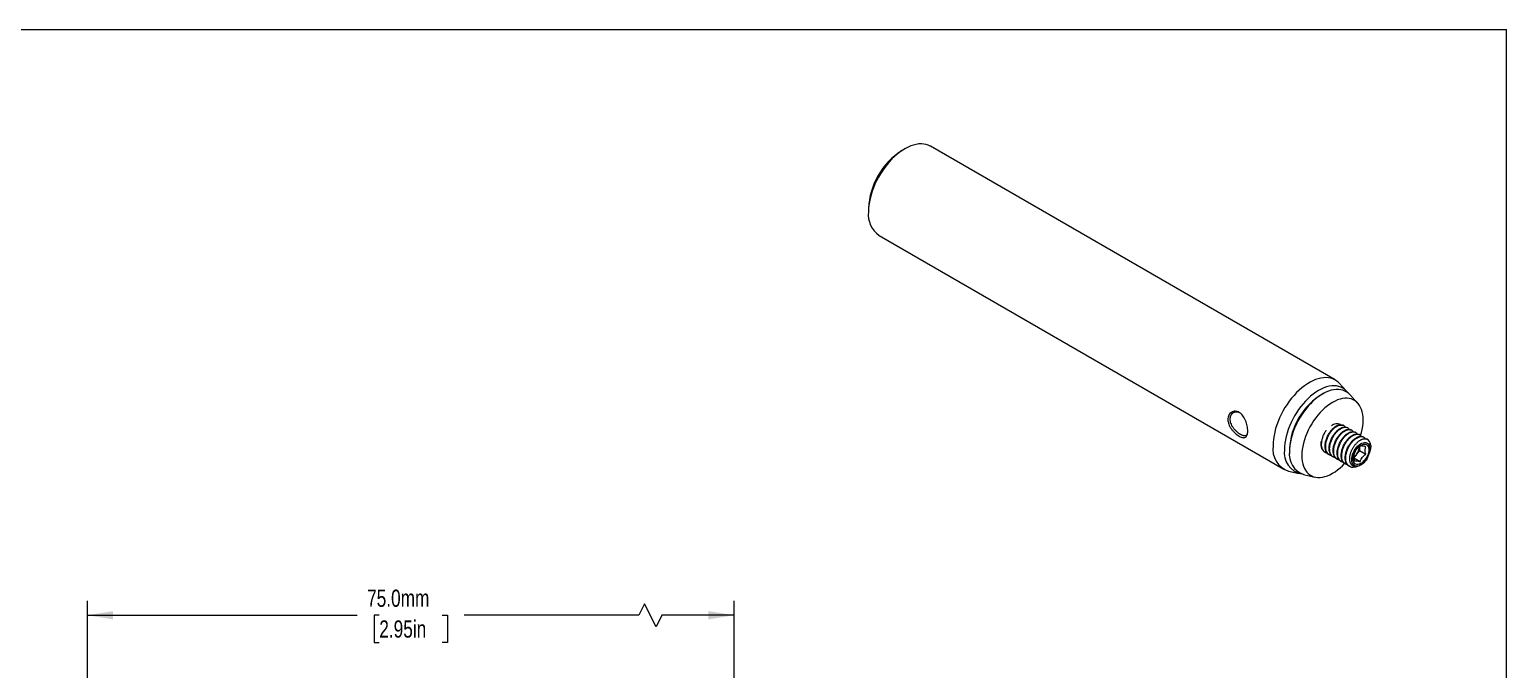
# Model space of a CAD drawing. Header units: millimetres. Extents: x 2 to 278, y 1 to 215.
# Drawn here: x 96.1 to 278, y 135.9 to 214.6 of the extents above; entities that cross this region are included whole.
import ezdxf

# ---------------------------------------------------------------- set-up
doc = ezdxf.new("R2010")
doc.units = ezdxf.units.MM
doc.styles.add('SLDTEXTSTYLE0', font='TXT', dxfattribs={"width": 0.75})
doc.dimstyles.new('SLDDIMSTYLE1', dxfattribs={"dimtxt": 2.116667, "dimasz": 3.175, "dimexe": 0, "dimexo": 0.0625, "dimgap": 0.529167, "dimtad": 0, "dimtih": 1, "dimtoh": 1, "dimdec": 1, "dimlfac": 0.5, "dimrnd": 1e-09, "dimzin": 4, "dimdsep": 46, "dimtxsty": 'SLDTEXTSTYLE0', "dimsah": 1, "dimcen": 0.09, "dimadec": 0, "dimazin": 1, "dimtfac": 1, "dimtdec": 1, "dimtofl": 0, "dimtmove": 0, "dimatfit": 3, "dimfxl": 1, "dimfrac": 2, "dimtolj": 1, "dimtzin": 12, "dimarcsym": 0})

# ---------------------------------------------------------------- blocks, each defined once
blk = doc.blocks.new('_D_2')
at = {"color": 7, "linetype": 'Continuous', "lineweight": 0}
for p, q in [((103.19, 120.79), (103.19, 144.31)), ((171.83, 143.95), (171.13, 142.54)), ((173.24, 141.12), (171.83, 143.95)), ((182.87, 119.82), (182.87, 144.31)), ((103.19, 142.54), (136.44, 142.54)), ((139.15, 142.54), (138.51, 142.54)), ((138.51, 142.54), (138.51, 139.17)), ((146.91, 142.54), (147.55, 142.54)), ((147.55, 142.54), (147.55, 139.17)), ((171.13, 142.54), (149.62, 142.54)), ((173.95, 142.54), (173.24, 141.12)), ((182.87, 142.54), (173.95, 142.54)), ((138.51, 139.17), (139.15, 139.17)), ((147.55, 139.17), (146.91, 139.17))]:
    blk.add_line(p, q, dxfattribs=at)
at = {"color": 7, "linetype": 'Continuous', "lineweight": 18}
for points in [[(103.19, 142.54), (106.36, 142.03), (106.36, 143.04)], [(182.87, 142.54), (179.7, 143.04), (179.7, 142.03)]]:
    blk.add_solid(points, dxfattribs=at)
at = {"color": 7, "linetype": 'Continuous', "lineweight": 18, "char_height": 2.117, "attachment_point": 1, "style": 'SLDTEXTSTYLE0'}
for s, insert in [('75.0mm', (137.65, 145.69)), ('2.95in', (139.15, 141.9))]:
    blk.add_mtext(s, dxfattribs=dict(at, insert=insert))

msp = doc.modelspace()

# ---------------------------------------------------------------- linework, layer by layer
at = {"color": 7, "linetype": 'Continuous', "lineweight": 18}
for p, q in [((1.58, 214.65), (277.99, 214.65)), ((277.99, 0.9), (277.99, 214.65)), ((256.89, 171.5), (207.05, 200.27)), ((203.88, 199.96), (203.52, 199.75)), ((199.4, 192.61), (199.4, 192.2)), ((200.71, 189.3), (250.55, 160.52)), ((258.3, 170.13), (257.39, 171.1)), ((255.61, 169.92), (255.39, 169.81)), ((259.66, 168.66), (258.69, 169.7)), ((257.95, 165.88), (257.88, 165.92)), ((258.44, 165.6), (258.38, 165.63)), ((258.94, 165.31), (258.87, 165.35)), ((259.43, 165.02), (259.37, 165.06)), ((259.93, 164.74), (259.86, 164.77)), ((260.42, 164.45), (260.36, 164.49)), ((260.75, 164.25), (260.85, 164.19)), ((260.86, 164.2), (260.85, 164.2)), ((251.26, 162.94), (251.27, 162.66)), ((251.27, 162.66), (251.28, 162.42)), ((255.64, 162.6), (255.7, 162.56)), ((256.13, 162.31), (256.19, 162.27)), ((256.63, 162.02), (256.69, 161.99)), ((259.53, 162.36), (259.18, 161.92)), ((259.18, 161.92), (259.95, 161.47)), ((259.88, 162.8), (259.53, 162.36)), ((259.88, 163.3), (259.88, 163.27)), ((259.88, 163.27), (259.88, 162.8)), ((259.88, 162.8), (260.66, 162.35)), ((251.16, 160.29), (252.45, 159.99)), ((257.12, 161.74), (257.18, 161.7)), ((257.62, 161.45), (257.68, 161.42)), ((258.11, 161.17), (258.17, 161.13)), ((258.61, 160.88), (258.67, 160.85)), ((253.01, 159.86), (254.39, 159.54))]:
    msp.add_line(p, q, dxfattribs=at)
at = {"color": 7, "linetype": 'Continuous', "lineweight": 18, "flags": 128}
for points in [[(207.05, 200.27), (207.02, 200.29), (206.77, 200.41), (206.5, 200.49), (206.22, 200.55), (205.92, 200.57), (205.62, 200.56), (205.3, 200.51), (204.97, 200.43), (204.64, 200.32), (204.3, 200.18), (203.97, 200.01), (203.63, 199.8), (203.29, 199.57), (202.96, 199.31), (202.63, 199.03), (202.3, 198.72), (201.99, 198.38), (201.69, 198.03), (201.4, 197.66), (201.13, 197.27), (200.87, 196.87), (200.62, 196.46), (200.4, 196.03), (200.2, 195.6), (200.01, 195.17), (199.85, 194.73), (199.72, 194.29), (199.6, 193.86), (199.52, 193.43), (199.45, 193.01), (199.41, 192.6), (199.4, 192.2)], [(257.39, 171.1), (257.31, 171.19), (257.09, 171.37), (256.86, 171.52), (256.61, 171.64), (256.34, 171.72), (256.06, 171.78), (255.76, 171.8), (255.46, 171.78), (255.14, 171.74), (254.81, 171.66), (254.48, 171.55), (254.15, 171.41), (253.81, 171.23), (253.47, 171.03), (253.13, 170.8), (252.8, 170.54), (252.47, 170.25), (252.14, 169.94), (251.83, 169.61), (251.53, 169.26), (251.24, 168.89), (250.97, 168.5), (250.71, 168.1), (250.46, 167.68), (250.24, 167.26), (250.04, 166.83), (249.86, 166.39), (249.69, 165.96), (249.56, 165.52), (249.44, 165.09), (249.36, 164.66), (249.29, 164.23), (249.25, 163.82), (249.24, 163.42)], [(258.48, 169.89), (258.44, 169.96), (258.25, 170.17), (258.05, 170.35), (257.82, 170.5), (257.58, 170.62), (257.32, 170.71), (257.05, 170.76), (256.76, 170.78), (256.46, 170.77), (256.15, 170.72), (255.83, 170.64), (255.51, 170.53), (255.18, 170.39), (254.85, 170.21), (254.52, 170.01), (254.2, 169.77), (253.87, 169.51), (253.55, 169.22), (253.25, 168.91), (252.95, 168.58), (252.66, 168.23), (252.38, 167.86), (252.12, 167.47), (251.88, 167.07), (251.66, 166.66), (251.45, 166.25), (251.27, 165.83), (251.11, 165.4), (250.97, 164.97), (250.86, 164.55), (250.77, 164.13), (250.7, 163.72), (250.66, 163.32), (250.65, 162.93)], [(258.69, 169.7), (258.53, 169.86), (258.32, 170.02), (258.09, 170.14), (257.84, 170.24), (257.57, 170.3), (257.3, 170.33), (257, 170.33), (256.7, 170.3), (256.39, 170.23), (256.08, 170.13), (255.75, 169.99), (255.43, 169.83), (255.11, 169.63), (254.78, 169.41), (254.46, 169.16), (254.15, 168.88), (253.85, 168.58), (253.55, 168.26), (253.26, 167.91), (252.99, 167.55), (252.73, 167.18), (252.49, 166.79), (252.27, 166.39), (252.07, 165.98), (251.89, 165.56), (251.73, 165.14), (251.59, 164.72), (251.48, 164.31), (251.39, 163.9), (251.32, 163.49), (251.28, 163.1), (251.27, 162.72)], [(260.03, 164.65), (260.14, 165.02), (260.22, 165.42), (260.29, 165.81), (260.33, 166.19), (260.34, 166.56), (260.33, 166.91), (260.29, 167.24), (260.22, 167.56), (260.14, 167.85), (260.02, 168.13), (259.88, 168.37), (259.72, 168.59), (259.54, 168.78), (259.34, 168.94), (259.12, 169.06), (258.88, 169.16), (258.63, 169.22), (258.36, 169.25), (258.08, 169.25), (257.79, 169.21), (257.49, 169.14), (257.18, 169.04), (256.87, 168.9), (256.56, 168.74), (256.25, 168.54), (255.94, 168.32), (255.63, 168.07), (255.33, 167.79), (255.04, 167.49), (254.76, 167.17), (254.49, 166.83), (254.24, 166.48), (254, 166.11), (253.78, 165.72), (253.58, 165.33), (253.39, 164.93), (253.23, 164.53), (253.1, 164.13), (252.98, 163.73), (252.89, 163.33), (252.83, 162.94), (252.79, 162.56), (252.78, 162.19), (252.78, 162.19)], [(260.84, 161.85), (260.7, 161.64), (260.55, 161.46), (260.39, 161.29), (260.22, 161.15), (260.05, 161.04), (259.87, 160.95), (259.7, 160.91), (259.54, 160.89), (259.4, 160.91), (259.26, 160.96), (259.15, 161.05), (259.06, 161.17), (258.99, 161.31), (258.95, 161.48), (258.93, 161.67), (258.94, 161.88), (258.98, 162.1), (259.04, 162.32), (259.13, 162.54), (259.23, 162.76), (259.36, 162.97), (259.51, 163.17), (259.66, 163.34), (259.83, 163.5), (260, 163.62), (260.18, 163.72), (260.35, 163.78), (260.51, 163.81), (260.67, 163.8), (260.8, 163.77), (260.93, 163.69), (261.03, 163.59)], [(252.78, 162.19), (252.79, 161.84), (252.83, 161.5), (252.89, 161.19), (252.98, 160.89), (253.1, 160.62), (253.23, 160.38), (253.39, 160.16), (253.58, 159.97), (253.78, 159.81), (254, 159.68), (254.24, 159.59), (254.49, 159.52), (254.76, 159.49), (255.04, 159.5), (255.33, 159.54), (255.63, 159.61), (255.94, 159.71), (256.25, 159.84), (256.56, 160.01), (256.87, 160.2), (257.18, 160.43), (257.49, 160.68), (257.79, 160.95), (258.04, 161.21)], [(259.57, 161.1), (259.44, 161.13), (259.33, 161.19), (259.23, 161.28), (259.16, 161.41), (259.11, 161.56), (259.09, 161.73), (259.09, 161.92), (259.12, 162.12), (259.18, 162.32), (259.26, 162.53), (259.36, 162.73), (259.48, 162.92), (259.62, 163.1), (259.77, 163.26), (259.93, 163.39), (260.09, 163.49), (260.25, 163.56), (260.4, 163.6), (260.55, 163.61), (260.68, 163.58), (260.8, 163.51), (260.89, 163.42), (260.96, 163.3), (261.01, 163.15), (261.03, 162.97), (261.03, 162.79), (261, 162.59), (260.94, 162.38), (260.86, 162.17), (260.76, 161.97), (260.64, 161.78), (260.5, 161.6), (260.35, 161.45), (260.2, 161.31), (260.03, 161.21), (259.88, 161.14), (259.72, 161.1), (259.57, 161.1)]]:
    msp.add_lwpolyline(points, dxfattribs=at)
at = {"color": 7, "linetype": 'Continuous', "lineweight": 18}
for centre, radius, start, end in [((208.35, 192.21), 8.95, 122.5981, 177.4073), ((202.49, 191.85), 3.11, 173.5307, 235.1571), ((259.58, 162.62), 8.32, 120.1668, 177.7365), ((257.1, 165.15), 0.964, 62.2302, 132.1522), ((260.4, 163.45), 0.875, 359.3835, 66.3345), ((252.08, 163), 2.87, 171.5661, 251.2332), ((253.23, 162.51), 2.61, 170.6407, 259.2801), ((253.83, 162.32), 2.59, 171.2259, 251.5734), ((258.54, 163.12), 1.26, 300.38, 322.3976), ((258.35, 163.34), 1.53, 320.2279, 357.3607)]:
    msp.add_arc(centre, radius, start, end, dxfattribs=at)
for points, knots in [([(243.67, 166.64), (243.68, 166.73), (243.69, 166.92), (243.78, 167.17), (243.92, 167.37), (244.12, 167.52), (244.34, 167.63), (244.58, 167.66), (244.83, 167.62), (245.08, 167.51), (245.31, 167.34), (245.52, 167.11), (245.7, 166.84), (245.85, 166.52), (245.97, 166.19), (246.06, 165.85), (246.11, 165.53), (246.12, 165.22), (246.11, 164.95), (246.06, 164.73), (245.97, 164.56), (245.85, 164.45), (245.7, 164.39), (245.52, 164.39), (245.31, 164.45), (245.08, 164.57), (244.83, 164.73), (244.58, 164.94), (244.34, 165.18), (244.11, 165.45), (243.92, 165.74), (243.78, 166.04), (243.69, 166.35), (243.68, 166.54), (243.67, 166.64)], [0, 0, 0, 0, 0.032206, 0.063214, 0.094215, 0.126403, 0.158491, 0.188893, 0.218934, 0.24999, 0.281027, 0.311086, 0.341545, 0.37373, 0.405856, 0.436822, 0.467824, 0.500108, 0.532296, 0.563272, 0.594233, 0.626377, 0.658508, 0.688949, 0.719019, 0.750087, 0.781086, 0.811122, 0.841579, 0.873786, 0.905925, 0.936877, 0.967838, 1, 1, 1, 1]), ([(245.14, 167.45), (245.11, 167.47), (245, 167.52), (244.81, 167.55), (244.57, 167.55), (244.33, 167.46), (244.13, 167.3), (244, 167.09), (243.93, 166.88), (243.92, 166.73), (243.92, 166.67)], [0, 0, 0, 0, 0.060547, 0.181966, 0.321002, 0.47778, 0.632417, 0.770897, 0.893356, 1, 1, 1, 1]), ([(243.92, 166.67), (243.92, 166.6), (243.93, 166.44), (244, 166.19), (244.13, 165.9), (244.33, 165.6), (244.57, 165.33), (244.81, 165.1), (245, 164.96), (245.11, 164.89), (245.17, 164.85), (245.21, 164.82), (245.26, 164.8), (245.33, 164.76), (245.44, 164.71), (245.59, 164.66), (245.77, 164.64), (245.93, 164.68), (246.04, 164.78), (246.08, 164.89), (246.1, 164.93)], [0, 0, 0, 0, 0.0588068, 0.1262175, 0.2023459, 0.2872669, 0.3737287, 0.4504036, 0.5247191, 0.542213, 0.5588831, 0.5747346, 0.5882525, 0.6023229, 0.6480856, 0.6992588, 0.7759216, 0.862333, 0.9474073, 1, 1, 1, 1]), ([(256.13, 162.31), (256.11, 162.33), (256.06, 162.36), (255.99, 162.41), (255.93, 162.48), (255.87, 162.56), (255.81, 162.65), (255.76, 162.75), (255.72, 162.86), (255.69, 162.99), (255.66, 163.15), (255.65, 163.32), (255.66, 163.52), (255.68, 163.75), (255.74, 163.99), (255.81, 164.22), (255.9, 164.45), (256.01, 164.69), (256.16, 164.96), (256.35, 165.24), (256.6, 165.52), (256.86, 165.73), (257.07, 165.86), (257.22, 165.93), (257.34, 165.97), (257.47, 165.99), (257.62, 166), (257.76, 165.98), (257.85, 165.94), (257.88, 165.92), (257.88, 165.92)], [0, 0, 0, 0, 0.024305, 0.042971, 0.067166, 0.091361, 0.117969, 0.14378, 0.165312, 0.197169, 0.229026, 0.260884, 0.292741, 0.339366, 0.380729, 0.416827, 0.458666, 0.500029, 0.540917, 0.604555, 0.668187, 0.729959, 0.790371, 0.814141, 0.843116, 0.877295, 0.916675, 0.961152, 0.997031, 1, 1, 1, 1]), ([(256.42, 162.19), (256.35, 162.21), (256.18, 162.26), (255.98, 162.43), (255.82, 162.69), (255.73, 163.01), (255.71, 163.4), (255.76, 163.81), (255.88, 164.23), (256.05, 164.64), (256.29, 165.03), (256.56, 165.38), (256.85, 165.65), (257.15, 165.84), (257.45, 165.95), (257.73, 165.97), (257.95, 165.89), (258.09, 165.79), (258.13, 165.71), (258.14, 165.7)], [0, 0, 0, 0, 0.050783, 0.113187, 0.174471, 0.238051, 0.302559, 0.366307, 0.427777, 0.489917, 0.554015, 0.618447, 0.681534, 0.742605, 0.805611, 0.870022, 0.93499, 0.997986, 1, 1, 1, 1]), ([(256.63, 162.03), (256.6, 162.04), (256.55, 162.07), (256.49, 162.13), (256.42, 162.19), (256.36, 162.27), (256.3, 162.36), (256.26, 162.46), (256.22, 162.58), (256.18, 162.71), (256.16, 162.86), (256.15, 163.03), (256.15, 163.23), (256.18, 163.46), (256.23, 163.7), (256.3, 163.94), (256.39, 164.17), (256.5, 164.4), (256.65, 164.67), (256.85, 164.95), (257.1, 165.23), (257.36, 165.45), (257.56, 165.57), (257.72, 165.64), (257.84, 165.68), (257.97, 165.71), (258.12, 165.71), (258.25, 165.69), (258.34, 165.66), (258.38, 165.63), (258.38, 165.63)], [0, 0, 0, 0, 0.0243052, 0.0429705, 0.0671656, 0.091361, 0.1179689, 0.14378, 0.1653118, 0.1971691, 0.2290265, 0.2608838, 0.2927412, 0.3393659, 0.3807289, 0.4168274, 0.4586665, 0.5000294, 0.5409165, 0.6045547, 0.6681872, 0.7299591, 0.7903712, 0.8141408, 0.843116, 0.8772949, 0.9166754, 0.9611519, 0.9970306, 1, 1, 1, 1]), ([(256.92, 161.91), (256.84, 161.93), (256.68, 161.97), (256.48, 162.15), (256.32, 162.4), (256.22, 162.73), (256.2, 163.11), (256.25, 163.52), (256.37, 163.94), (256.55, 164.36), (256.78, 164.75), (257.05, 165.09), (257.35, 165.36), (257.65, 165.56), (257.94, 165.67), (258.22, 165.69), (258.45, 165.6), (258.59, 165.51), (258.63, 165.42), (258.63, 165.42)], [0, 0, 0, 0, 0.050783, 0.113187, 0.174471, 0.238051, 0.302559, 0.366307, 0.427777, 0.489917, 0.554015, 0.618447, 0.681534, 0.742605, 0.805611, 0.870022, 0.93499, 0.997986, 1, 1, 1, 1]), ([(255.64, 162.6), (255.61, 162.61), (255.56, 162.64), (255.5, 162.7), (255.43, 162.76), (255.37, 162.84), (255.31, 162.94), (255.27, 163.03), (255.23, 163.15), (255.19, 163.28), (255.17, 163.44), (255.16, 163.6), (255.16, 163.76), (255.17, 163.86), (255.18, 163.91)], [0, 0, 0, 0, 0.077155, 0.136406, 0.213211, 0.290018, 0.374482, 0.456417, 0.524768, 0.625896, 0.727025, 0.828153, 0.929282, 1, 1, 1, 1]), ([(255.93, 162.48), (255.85, 162.5), (255.69, 162.54), (255.49, 162.72), (255.33, 162.97), (255.23, 163.3), (255.21, 163.68), (255.26, 164.1), (255.38, 164.52), (255.56, 164.92), (255.71, 165.2), (255.8, 165.31), (255.8, 165.31)], [0, 0, 0, 0, 0.091489, 0.203913, 0.314318, 0.42886, 0.545075, 0.65992, 0.770661, 0.882609, 0.998086, 1, 1, 1, 1]), ([(257.12, 161.74), (257.1, 161.76), (257.05, 161.79), (256.98, 161.84), (256.92, 161.91), (256.86, 161.99), (256.8, 162.08), (256.75, 162.18), (256.71, 162.29), (256.68, 162.42), (256.65, 162.58), (256.64, 162.75), (256.65, 162.95), (256.67, 163.18), (256.73, 163.42), (256.8, 163.65), (256.89, 163.88), (257, 164.12), (257.15, 164.38), (257.34, 164.67), (257.59, 164.94), (257.85, 165.16), (258.06, 165.29), (258.21, 165.35), (258.33, 165.39), (258.46, 165.42), (258.61, 165.43), (258.75, 165.4), (258.84, 165.37), (258.87, 165.35), (258.87, 165.35)], [0, 0, 0, 0, 0.024305, 0.042971, 0.067166, 0.091361, 0.117969, 0.14378, 0.165312, 0.197169, 0.229026, 0.260884, 0.292741, 0.339366, 0.380729, 0.416827, 0.458666, 0.500029, 0.540917, 0.604555, 0.668187, 0.729959, 0.790371, 0.814141, 0.843116, 0.877295, 0.916675, 0.961152, 0.997031, 1, 1, 1, 1]), ([(257.41, 161.62), (257.34, 161.64), (257.17, 161.69), (256.97, 161.86), (256.81, 162.11), (256.72, 162.44), (256.7, 162.82), (256.75, 163.24), (256.87, 163.66), (257.04, 164.07), (257.28, 164.46), (257.55, 164.8), (257.84, 165.08), (258.14, 165.27), (258.44, 165.38), (258.72, 165.4), (258.94, 165.32), (259.08, 165.22), (259.12, 165.14), (259.13, 165.13)], [0, 0, 0, 0, 0.050783, 0.113187, 0.174471, 0.238051, 0.302559, 0.366307, 0.427777, 0.489917, 0.554015, 0.618447, 0.681534, 0.742605, 0.805611, 0.870022, 0.93499, 0.997986, 1, 1, 1, 1]), ([(257.62, 161.45), (257.59, 161.47), (257.54, 161.5), (257.48, 161.56), (257.41, 161.62), (257.35, 161.7), (257.29, 161.79), (257.25, 161.89), (257.21, 162), (257.17, 162.14), (257.15, 162.29), (257.14, 162.46), (257.14, 162.66), (257.17, 162.89), (257.22, 163.13), (257.29, 163.37), (257.38, 163.6), (257.49, 163.83), (257.64, 164.1), (257.84, 164.38), (258.09, 164.66), (258.35, 164.88), (258.55, 165), (258.71, 165.07), (258.83, 165.11), (258.96, 165.14), (259.11, 165.14), (259.24, 165.12), (259.33, 165.09), (259.37, 165.06), (259.37, 165.06)], [0, 0, 0, 0, 0.024305, 0.042971, 0.067166, 0.091361, 0.117969, 0.14378, 0.165312, 0.197169, 0.229026, 0.260884, 0.292741, 0.339366, 0.380729, 0.416827, 0.458666, 0.500029, 0.540917, 0.604555, 0.668187, 0.729959, 0.790371, 0.814141, 0.843116, 0.877295, 0.916675, 0.961152, 0.997031, 1, 1, 1, 1]), ([(257.91, 161.34), (257.83, 161.36), (257.67, 161.4), (257.47, 161.58), (257.31, 161.83), (257.21, 162.16), (257.19, 162.54), (257.24, 162.95), (257.36, 163.37), (257.54, 163.78), (257.77, 164.18), (258.04, 164.52), (258.34, 164.79), (258.64, 164.99), (258.93, 165.1), (259.21, 165.12), (259.44, 165.03), (259.58, 164.93), (259.62, 164.85), (259.62, 164.85)], [0, 0, 0, 0, 0.050783, 0.113187, 0.174471, 0.238051, 0.302559, 0.366307, 0.427777, 0.489917, 0.554015, 0.618447, 0.681534, 0.742605, 0.805611, 0.870022, 0.93499, 0.997986, 1, 1, 1, 1]), ([(258.11, 161.17), (258.09, 161.18), (258.04, 161.21), (257.97, 161.27), (257.91, 161.33), (257.85, 161.42), (257.79, 161.51), (257.74, 161.61), (257.7, 161.72), (257.67, 161.85), (257.64, 162.01), (257.63, 162.17), (257.64, 162.38), (257.66, 162.6), (257.72, 162.85), (257.79, 163.08), (257.88, 163.31), (257.99, 163.55), (258.14, 163.81), (258.33, 164.1), (258.58, 164.37), (258.84, 164.59), (259.05, 164.71), (259.2, 164.78), (259.32, 164.82), (259.45, 164.85), (259.6, 164.86), (259.74, 164.83), (259.83, 164.8), (259.86, 164.78), (259.86, 164.77)], [0, 0, 0, 0, 0.024305, 0.042971, 0.067166, 0.091361, 0.117969, 0.14378, 0.165312, 0.197169, 0.229026, 0.260884, 0.292741, 0.339366, 0.380729, 0.416827, 0.458666, 0.500029, 0.540917, 0.604555, 0.668187, 0.729959, 0.790371, 0.814141, 0.843116, 0.877295, 0.916675, 0.961152, 0.997031, 1, 1, 1, 1]), ([(258.4, 161.05), (258.33, 161.07), (258.16, 161.12), (257.96, 161.29), (257.8, 161.54), (257.71, 161.87), (257.69, 162.25), (257.74, 162.67), (257.86, 163.09), (258.03, 163.5), (258.27, 163.89), (258.54, 164.23), (258.83, 164.51), (259.13, 164.7), (259.43, 164.81), (259.71, 164.83), (259.93, 164.75), (260.07, 164.65), (260.11, 164.56), (260.12, 164.56)], [0, 0, 0, 0, 0.050783, 0.113187, 0.174471, 0.238051, 0.302559, 0.366307, 0.427777, 0.489917, 0.554015, 0.618447, 0.681534, 0.742605, 0.805611, 0.870022, 0.93499, 0.997986, 1, 1, 1, 1]), ([(258.61, 160.88), (258.58, 160.9), (258.53, 160.93), (258.47, 160.98), (258.4, 161.05), (258.34, 161.13), (258.28, 161.22), (258.24, 161.32), (258.2, 161.43), (258.16, 161.56), (258.14, 161.72), (258.13, 161.89), (258.13, 162.09), (258.16, 162.32), (258.21, 162.56), (258.28, 162.79), (258.37, 163.03), (258.48, 163.26), (258.63, 163.53), (258.83, 163.81), (259.08, 164.09), (259.34, 164.3), (259.54, 164.43), (259.7, 164.5), (259.82, 164.54), (259.95, 164.57), (260.1, 164.57), (260.23, 164.55), (260.32, 164.51), (260.36, 164.49), (260.36, 164.49)], [0, 0, 0, 0, 0.024305, 0.042971, 0.067166, 0.091361, 0.117969, 0.14378, 0.165312, 0.197169, 0.229026, 0.260884, 0.292741, 0.339366, 0.380729, 0.416827, 0.458666, 0.500029, 0.540917, 0.604555, 0.668187, 0.729959, 0.790371, 0.814141, 0.843116, 0.877295, 0.916675, 0.961152, 0.997031, 1, 1, 1, 1]), ([(259.57, 160.84), (259.47, 160.8), (259.25, 160.73), (258.95, 160.73), (258.67, 160.82), (258.46, 161), (258.3, 161.26), (258.2, 161.58), (258.18, 161.97), (258.23, 162.38), (258.35, 162.8), (258.53, 163.21), (258.76, 163.6), (259.03, 163.95), (259.33, 164.22), (259.63, 164.41), (259.92, 164.52), (260.2, 164.54), (260.43, 164.46), (260.57, 164.36), (260.61, 164.27), (260.61, 164.27)], [0, 0, 0, 0, 0.050255, 0.106878, 0.163358, 0.218251, 0.272158, 0.328085, 0.384829, 0.440904, 0.494975, 0.549636, 0.606019, 0.662695, 0.718189, 0.771909, 0.827332, 0.88399, 0.941138, 0.996552, 1, 1, 1, 1]), ([(260.84, 161.85), (260.79, 161.77), (260.69, 161.62), (260.52, 161.41), (260.33, 161.22), (260.13, 161.07), (259.93, 160.95), (259.73, 160.87), (259.53, 160.82), (259.34, 160.82), (259.2, 160.85), (259.09, 160.9), (258.99, 160.97), (258.91, 161.05), (258.84, 161.15), (258.79, 161.24), (258.75, 161.33), (258.72, 161.44), (258.7, 161.55), (258.68, 161.66), (258.68, 161.79), (258.68, 161.92), (258.7, 162.05), (258.72, 162.19), (258.75, 162.33), (258.79, 162.47), (258.84, 162.61), (258.89, 162.75), (258.95, 162.89), (259.02, 163.03), (259.1, 163.17), (259.18, 163.3), (259.27, 163.43), (259.37, 163.55), (259.47, 163.66), (259.57, 163.77), (259.68, 163.87), (259.78, 163.96), (259.89, 164.03), (260, 164.1), (260.11, 164.16), (260.22, 164.2), (260.33, 164.24), (260.46, 164.27), (260.6, 164.28), (260.7, 164.26), (260.75, 164.25)], [0, 0, 0, 0, 0.032793, 0.066296, 0.09909, 0.132592, 0.165382, 0.198824, 0.232963, 0.267818, 0.302459, 0.320042, 0.337881, 0.37252, 0.390092, 0.4079, 0.425629, 0.443599, 0.461693, 0.480037, 0.498169, 0.516559, 0.53508, 0.553871, 0.572003, 0.59039, 0.608907, 0.627678, 0.646177, 0.664923, 0.683796, 0.702927, 0.721977, 0.741159, 0.760758, 0.780501, 0.799551, 0.81887, 0.838328, 0.858062, 0.877335, 0.896733, 0.916522, 0.936446, 0.968015, 1, 1, 1, 1]), ([(259.24, 162.48), (259.22, 162.41), (259.18, 162.27), (259.16, 162.03), (259.19, 161.78), (259.23, 161.62), (259.24, 161.54)], [0, 0, 0, 0, 0.269803, 0.548544, 0.771503, 1, 1, 1, 1]), ([(259.95, 163.36), (259.87, 163.29), (259.7, 163.16), (259.49, 162.94), (259.34, 162.71), (259.28, 162.55), (259.24, 162.48)], [0, 0, 0, 0, 0.269803, 0.548544, 0.771503, 1, 1, 1, 1]), ([(260.66, 163.29), (260.62, 163.3), (260.51, 163.33), (260.33, 163.36), (260.16, 163.38), (260.04, 163.37), (259.98, 163.36), (259.95, 163.36)], [0, 0, 0, 0, 0.109953, 0.356089, 0.610574, 0.803657, 1, 1, 1, 1]), ([(259.95, 161.47), (259.99, 161.56), (260.07, 161.75), (260.24, 161.99), (260.45, 162.19), (260.59, 162.3), (260.66, 162.35)], [0, 0, 0, 0, 0.269803, 0.548544, 0.771503, 1, 1, 1, 1]), ([(260.66, 162.35), (260.64, 162.45), (260.59, 162.64), (260.58, 162.9), (260.6, 163.12), (260.64, 163.24), (260.66, 163.29)], [0, 0, 0, 0, 0.269803, 0.548544, 0.771503, 1, 1, 1, 1]), ([(261.01, 162.27), (260.98, 162.2), (260.94, 162.06), (260.87, 161.92), (260.84, 161.85)], [0, 0, 0, 0, 0.4949985, 1, 1, 1, 1]), ([(261.12, 163.28), (261.13, 163.24), (261.15, 163.15), (261.16, 163.02), (261.15, 162.87), (261.13, 162.72), (261.11, 162.59), (261.07, 162.44), (261.03, 162.34), (261.01, 162.27)], [0, 0, 0, 0, 0.146202, 0.292404, 0.438606, 0.584808, 0.73101, 0.804023, 1, 1, 1, 1]), ([(261.03, 163.59), (261.04, 163.57), (261.08, 163.48), (261.1, 163.37), (261.12, 163.28)], [0, 0, 0, 0, 0.196239, 1, 1, 1, 1]), ([(261.27, 163.44), (261.25, 163.47), (261.22, 163.54), (261.14, 163.59), (261.07, 163.59), (261.03, 163.59)], [0, 0, 0, 0, 0.313164, 0.652326, 1, 1, 1, 1]), ([(261.27, 163.44), (261.27, 163.33), (261.26, 163.1), (261.19, 162.79), (261.12, 162.6), (261.1, 162.54)], [0, 0, 0, 0, 0.409966, 0.814569, 1, 1, 1, 1]), ([(259.24, 161.54), (259.27, 161.54), (259.33, 161.55), (259.45, 161.56), (259.62, 161.54), (259.8, 161.51), (259.92, 161.48), (259.95, 161.47)], [0, 0, 0, 0, 0.193367, 0.38942, 0.63499, 0.890047, 1, 1, 1, 1])]:
    msp.add_open_spline(points, degree=3, knots=knots, dxfattribs=at)

# ---------------------------------------------------------------- dimensions: what is measured, and where the dimension line sits
dim = msp.add_linear_dim(base=(103.19, 142.54), p1=(182.87, 118.55), p2=(103.19, 119.52), text='75.0mm', dimstyle='SLDDIMSTYLE1', dxfattribs=at)
dim.commit()
dim.dimension.update_dxf_attribs({"geometry": '_D_2', "text_midpoint": (143.03, 142.54), "dimtype": 160})

doc.saveas('drawing.dxf')
